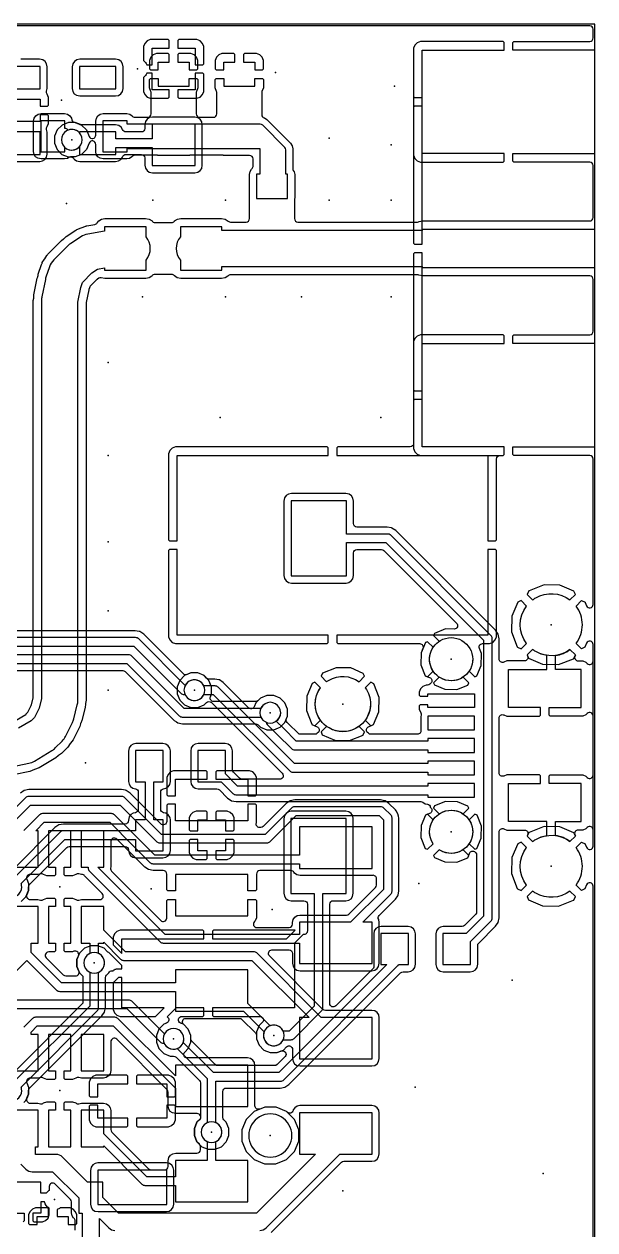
# Model space of a CAD drawing. Header units: millimetres. Extents: x 41 to 126, y -73 to -17.
# Drawn here: x 109.47 to 126, y -51.93 to -17 of the extents above; entities that cross this region are included whole.
import ezdxf

# ---------------------------------------------------------------- set-up
doc = ezdxf.new("R2010")
doc.units = ezdxf.units.MM
for name, color, linetype in [('Board', 5, 'Continuous'), ('Bottom', 70, 'Continuous'), ('Holes', 6, 'Continuous'), ('Top', 1, 'Continuous')]:
    doc.layers.add(name, color=color, linetype=linetype)

msp = doc.modelspace()

# ---------------------------------------------------------------- linework, layer by layer
at = {"layer": 'Board'}
msp.add_lwpolyline([(41, -73), (126, -73), (126, -17), (41, -17)], close=True, dxfattribs=at)
at = {"layer": 'Bottom'}
for points in [[(125.95, -60.4), (125.95, -41.977, 0.812489), (125.758, -41.937), (125.706, -42.056), (125.614, -42.101), (125.456, -41.943, 0.162934), (125.637, -41.401, 0.162934), (125.456, -40.859), (125.614, -40.701), (125.715, -40.75), (125.722, -40.76), (125.757, -40.85, 0.828934), (125.95, -40.814), (125.95, -34.977, 0.812489), (125.758, -34.937), (125.706, -35.056), (125.614, -35.101), (125.456, -34.943, 0.162934), (125.637, -34.401, 0.162934), (125.456, -33.859), (125.614, -33.701), (125.715, -33.75), (125.722, -33.76), (125.757, -33.85, 0.828934), (125.95, -33.814), (125.95, -29.6, 0.414213), (125.85, -29.5), (123.654, -29.5), (123.625, -29.471), (123.625, -29.25), (126, -29.25), (126, -17.75), (123.625, -17.75), (123.625, -17.529), (123.654, -17.5), (125.85, -17.5, 0.414214), (125.95, -17.4), (125.95, -17.15, 0.414213), (125.85, -17.05), (104.821, -17.05, 0.820314)], [(108.87, -19.175), (109.93, -19.175), (109.93, -19.375), (110.151, -19.375), (110.18, -19.346), (110.18, -19.125), (110.142, -19.033, -0.23278), (110.119, -18.947), (110.136, -18.865), (110.136, -18.234), (110.12, -18.152), (110.076, -18.083), (110.009, -18.037), (109.92, -18.019), (109.37, -18.019, -0.198912)], [(108.88, -20.981), (109.921, -20.981), (110.003, -20.965), (110.072, -20.921), (110.118, -20.854), (110.136, -20.765), (110.136, -20.469), (110.136, -20.134), (110.12, -20.05, -0.223985), (110.142, -19.968), (110.18, -19.875), (110.18, -19.654), (110.151, -19.625), (109.93, -19.625), (109.93, -19.825), (108.87, -19.825)], [(103.61, -35.725), (112.324, -35.725, -0.198912), (112.395, -35.754), (112.47, -35.83, -0.00094), (112.47, -35.83), (113.813, -37.173), (113.879, -37.217), (113.926, -37.248), (114.06, -37.275), (116.176, -37.275, -0.19914), (116.247, -37.304), (116.316, -37.374), (116.5, -37.45), (116.699, -37.45), (116.839, -37.392), (116.883, -37.374), (117.024, -37.234), (117.1, -37.05), (117.1, -36.908), (117.1, -36.851), (117.024, -36.667), (116.884, -36.526), (116.7, -36.45), (116.501, -36.45), (116.317, -36.526), (116.247, -36.596, -0.198685), (116.176, -36.625), (114.956, -36.625, -0.534791), (114.864, -36.487), (114.9, -36.4), (114.9, -36.201), (114.824, -36.017), (114.793, -35.986), (114.684, -35.876), (114.5, -35.8), (114.301, -35.8), (114.192, -35.845, -0.303108), (114.083, -35.823), (112.937, -34.677), (112.824, -34.602), (112.806, -34.598), (112.69, -34.575), (104.076, -34.575, -0.198912)], [(103.6, -35.525), (112.448, -35.525), (112.612, -35.688), (113.962, -37.038, 0.198912), (114.05, -37.075), (114.1, -37.075), (116.327, -37.075, 0.155593), (116.45, -37.21, 0.57735), (116.9, -36.95, 0.57735), (116.45, -36.69, 0.155593), (116.327, -36.825), (114.102, -36.825), (112.788, -35.512), (112.588, -35.312, 0.198912), (112.5, -35.275), (103.652, -35.275)], [(108.388, -40.888), (109.652, -39.625), (111.2, -39.625), (112.248, -39.625), (113.312, -40.688, 0.198912), (113.4, -40.725), (116.5, -40.725, 0.198912), (116.588, -40.688), (117.352, -39.925), (119.748, -39.925), (119.875, -40.052), (119.875, -42.068), (118.923, -43.02), (117.45, -43.02), (117.45, -43.375), (113.552, -43.375), (111.607, -41.43), (111.775, -41.43), (111.775, -40.37), (111.125, -40.37), (111.125, -41.43), (111.325, -41.43), (111.325, -41.45, 0.198912), (111.362, -41.538), (113.412, -43.588, 0.198912), (113.5, -43.625), (117.45, -43.625), (117.45, -44.22), (119.55, -44.22), (119.55, -43.02), (119.277, -43.02), (120.088, -42.208, 0.198912), (120.125, -42.12), (120.125, -40, 0.198912), (120.088, -39.912), (119.888, -39.712, 0.198912), (119.8, -39.675), (117.3, -39.675, 0.198912), (117.212, -39.712), (116.448, -40.475), (113.452, -40.475), (112.388, -39.412, 0.198912), (112.3, -39.375), (111.2, -39.375), (109.6, -39.375, 0.198912), (109.512, -39.412), (108.248, -40.675)], [(116.625, -52.011), (118.661, -49.975, -0.198912), (118.732, -49.946), (119.541, -49.946), (119.623, -49.93), (119.692, -49.886), (119.738, -49.819), (119.756, -49.73), (119.756, -48.549), (119.74, -48.467), (119.696, -48.398), (119.629, -48.352), (119.54, -48.334), (117.459, -48.334), (117.377, -48.35), (117.308, -48.394), (117.262, -48.461), (117.26, -48.473, -0.5985), (117.091, -48.524), (117.068, -48.501), (116.765, -48.375), (116.437, -48.375), (116.294, -48.434, -0.53423), (116.156, -48.341), (116.156, -47.169), (116.14, -47.087), (116.096, -47.018), (116.029, -46.972), (115.94, -46.954), (114.194, -46.954, -0.668495), (114.124, -46.783), (114.224, -46.684), (114.3, -46.5), (114.3, -46.301), (114.224, -46.117), (114.084, -45.977, -0.667862), (114.155, -45.806), (115.705, -45.806, -0.198912), (115.776, -45.835), (116.171, -46.23, -0.19914), (116.2, -46.301), (116.2, -46.399), (116.276, -46.583), (116.416, -46.724), (116.6, -46.8), (116.799, -46.8), (116.983, -46.724), (117.073, -46.634, -0.667862), (117.244, -46.704), (117.244, -46.971), (117.26, -47.053), (117.304, -47.122), (117.371, -47.168), (117.46, -47.186), (119.541, -47.186), (119.623, -47.17), (119.692, -47.126), (119.738, -47.059), (119.756, -46.97), (119.756, -45.789), (119.74, -45.707), (119.696, -45.638), (119.629, -45.592), (119.54, -45.574), (118.195, -45.574, -0.198912), (118.124, -45.545), (116.575, -43.996, -0.668179), (116.646, -43.825), (117.144, -43.825, -0.414213), (117.244, -43.925), (117.244, -44.211), (117.26, -44.293), (117.304, -44.362), (117.371, -44.408), (117.46, -44.426), (119.541, -44.426), (119.623, -44.41), (119.692, -44.366), (119.738, -44.299), (119.756, -44.21), (119.756, -43.029), (119.74, -42.946, -0.343964), (119.755, -42.824), (120.223, -42.357), (120.293, -42.252), (120.298, -42.244), (120.3, -42.238), (120.325, -42.11), (120.325, -41.625), (120.325, -41.059), (120.325, -40.581), (120.325, -40.01), (120.312, -39.945), (120.298, -39.876), (120.246, -39.798), (120.223, -39.763), (120.037, -39.577), (119.924, -39.502), (119.909, -39.499), (119.79, -39.475), (117.31, -39.475), (117.176, -39.502), (117.063, -39.577), (116.395, -40.246, -0.198912), (116.324, -40.275), (116.289, -40.275, -0.53451), (116.197, -40.137), (116.2, -40.13), (116.2, -39.634), (116.171, -39.605), (115.95, -39.605), (115.95, -40.08), (113.85, -40.08), (113.85, -39.605), (113.629, -39.605), (113.6, -39.634), (113.6, -40.099, -0.668179), (113.429, -40.17), (112.537, -39.277), (112.424, -39.202), (112.406, -39.198), (112.29, -39.175), (109.61, -39.175), (109.476, -39.202), (109.363, -39.277)], [(109.225, -41.43), (109.875, -41.43), (109.875, -40.37), (109.807, -40.37), (110.052, -40.125), (111.948, -40.125), (112.612, -40.788), (113.112, -41.288, 0.198912), (113.2, -41.325), (117.45, -41.325), (117.45, -41.46), (119.55, -41.46), (119.55, -40.26), (117.45, -40.26), (117.45, -41.075), (113.252, -41.075), (112.788, -40.612), (112.088, -39.912, 0.198912), (112, -39.875), (110, -39.875, 0.198912), (109.912, -39.912), (109.462, -40.362, 0.022729)], [(108.688, -44.988), (109.55, -44.127), (110.412, -44.988, 0.198912), (110.5, -45.025), (113.85, -45.025), (113.85, -45.6), (115.823, -45.6), (116.419, -46.196, 0.365828), (116.55, -46.56, 0.57735), (117, -46.3, 0.522652), (116.596, -46.019), (115.95, -45.373), (115.95, -44.4), (113.85, -44.4), (113.85, -44.775), (110.552, -44.775), (109.675, -43.898), (109.675, -43.63), (109.875, -43.63), (109.875, -42.57), (109.225, -42.57)], [(104.2, -45.525), (112.448, -45.525), (113.412, -46.488, 0.198912), (113.5, -46.525), (113.527, -46.525, 0.155593), (113.65, -46.66, 0.57735), (114.1, -46.4, 0.57735), (113.65, -46.14, 0.140026), (113.535, -46.259), (112.588, -45.312, 0.198912), (112.5, -45.275), (104.2, -45.275)], [(109.225, -47.33), (109.875, -47.33), (109.875, -46.27), (109.675, -46.27), (109.675, -46.202), (109.852, -46.025), (112.048, -46.025), (113.85, -47.827), (113.85, -48.36), (115.95, -48.36), (115.95, -47.16), (113.85, -47.16), (113.85, -47.473), (112.188, -45.812, 0.198912), (112.1, -45.775), (109.8, -45.775, 0.198912), (109.712, -45.812), (109.462, -46.062, 0.198912)], [(116.3, -51.95, 0.198912), (116.477, -51.877), (118.614, -49.74), (119.55, -49.74), (119.55, -48.54), (117.45, -48.54), (117.45, -49.74), (117.906, -49.74), (116.196, -51.45), (112.204, -51.45), (111.75, -50.996), (111.75, -50.55), (111.304, -50.55), (110.577, -49.823, 0.198912), (110.4, -49.75), (109.804, -49.75), (109.8, -49.746), (109.8, -49.53), (109.875, -49.53), (109.875, -48.47), (109.225, -48.47)], [(109.373, -50.027), (109.523, -50.177, 0.198912), (109.7, -50.25), (110.296, -50.25), (111.05, -51.004), (111.05, -51.45), (111.15, -51.45), (111.15, -52.25)], [(110.95, -51.944), (110.95, -51.676, 0.247739), (110.906, -51.594), (110.904, -51.592), (110.86, -51.523), (110.844, -51.441), (110.844, -51.122, 0.198913), (110.815, -51.051), (110.371, -50.607, 0.668178), (110.2, -50.678), (110.2, -50.79, 0.106493), (110.106, -50.875), (109.95, -50.875), (109.95, -50.55), (109.25, -50.55)], [(111.65, -52.25), (111.65, -51.604), (111.923, -51.877, 0.198912), (112.1, -51.95)]]:
    msp.add_lwpolyline(points, format="xyb", dxfattribs=at)
for points in [[(113.023, -18.175), (113.175, -18.175), (113.175, -17.7), (113.675, -17.7), (113.675, -17.479), (113.646, -17.45), (113.125, -17.45), (113.033, -17.488), (112.963, -17.558), (112.925, -17.65), (112.925, -18.056, -0.130278)], [(113.023, -18.425, -0.130278), (112.925, -18.544), (112.925, -18.95), (112.963, -19.042), (113.033, -19.112), (113.125, -19.15), (113.646, -19.15), (113.675, -19.121), (113.675, -18.9), (113.175, -18.9), (113.175, -18.425)], [(110.924, -20.917), (110.991, -20.963), (111.08, -20.981), (112.121, -20.981), (112.203, -20.965), (112.272, -20.921), (112.318, -20.854, -0.354381), (112.416, -20.775), (112.869, -20.775, -0.414213), (112.969, -20.875), (112.969, -21.091), (112.985, -21.173), (113.029, -21.242), (113.096, -21.288), (113.185, -21.306), (114.416, -21.306), (114.498, -21.29), (114.567, -21.246), (114.613, -21.179), (114.631, -21.09), (114.631, -19.909), (114.615, -19.827), (114.571, -19.758), (114.504, -19.712), (114.415, -19.694), (113.184, -19.694), (113.102, -19.71), (113.033, -19.754), (112.987, -19.821), (112.969, -19.91), (112.969, -20.025, -0.414212), (112.869, -20.125), (112.417, -20.125, -0.334887), (112.321, -20.052), (112.276, -19.983), (112.209, -19.937), (112.12, -19.919), (111.136, -19.919, -0.098711), (111.098, -19.911), (110.95, -19.85), (110.751, -19.85), (110.567, -19.926), (110.426, -20.066), (110.35, -20.25), (110.35, -20.449), (110.426, -20.633), (110.566, -20.774), (110.75, -20.85), (110.826, -20.85, -0.254846), (110.91, -20.896)], [(112.13, -20.325), (112.13, -20.125), (111.07, -20.125), (111.07, -20.146, 0.350031), (110.7, -20.09, 0.57735), (110.7, -20.61, 0.350031), (111.07, -20.554), (111.07, -20.775), (112.13, -20.775), (112.13, -20.575), (113.175, -20.575), (113.175, -21.1), (114.425, -21.1), (114.425, -19.9), (113.175, -19.9), (113.175, -20.325)], [(107.55, -20.85), (107.75, -20.85), (107.75, -20.75), (108.87, -20.75), (108.87, -20.775), (109.93, -20.775), (109.93, -20.125), (108.87, -20.125), (108.87, -20.25), (107.75, -20.25), (107.75, -20.15), (106.85, -20.15), (106.85, -20.85), (107.05, -20.85), (107.05, -21.534, 0.432518), (107.15, -21.96, 0.57735), (107.6, -21.7, 0.147477), (107.55, -21.534)], [(118.525, -29.5), (122.9, -29.5), (122.9, -31.975), (123.121, -31.975), (123.15, -31.946), (123.15, -29.6, -0.414213), (123.25, -29.5), (123.346, -29.5), (123.375, -29.471), (123.375, -29.25), (121, -29.25), (121, -23.625), (120.779, -23.625), (120.75, -23.654), (120.75, -29.15, -0.414214), (120.65, -29.25), (118.554, -29.25), (118.525, -29.279)], [(114.1, -36.425), (114.127, -36.425, 0.155593), (114.25, -36.56, 0.57735), (114.7, -36.3, 0.57735), (114.25, -36.04, 0.140026), (114.135, -36.159), (112.788, -34.812, 0.198912), (112.7, -34.775), (112.5, -34.775), (103.952, -34.775), (103.688, -34.512), (94, -24.823), (94, -24.025), (93.7, -24.025), (93.7, -24.875), (93.728, -24.875, 0.147057), (93.762, -24.938), (103.512, -34.688), (103.812, -34.988, 0.198912), (103.9, -35.025), (112.5, -35.025), (112.648, -35.025), (114.012, -36.388, 0.198912)], [(121.316, -35.746, -0.432029), (121.525, -34.86, -0.57735), (122.462, -35.401, -0.147057), (122.359, -35.746), (122.521, -35.908), (122.581, -35.886), (122.71, -35.587), (122.715, -35.256), (122.715, -35.239), (122.654, -35.087, -0.529982), (122.747, -34.95), (122.95, -34.95), (123.042, -34.912), (123.112, -34.842), (123.15, -34.75), (123.15, -34.625), (123.15, -33.544), (123.15, -32.254), (123.121, -32.225), (122.9, -32.225), (122.9, -34.7), (118.525, -34.7), (118.525, -34.921), (118.554, -34.95), (120.927, -34.95, -0.539059), (121.019, -35.09), (120.965, -35.215), (120.96, -35.563), (121.088, -35.884), (121.154, -35.908)], [(124.196, -33.682, -0.030624), (124.287, -33.621, -0.301044), (125.279, -33.682), (125.438, -33.524), (125.393, -33.432), (124.989, -33.256), (124.531, -33.247), (124.097, -33.417), (124.087, -33.424), (124.037, -33.524)], [(124.019, -34.943, -0.334755), (124.019, -33.859), (123.861, -33.701), (123.769, -33.746), (123.592, -34.15), (123.583, -34.607), (123.753, -35.041), (123.76, -35.052), (123.861, -35.101)], [(125.279, -35.12, -0.301044), (124.287, -35.18, -0.030624), (124.196, -35.12), (124.037, -35.278), (124.082, -35.37), (124.486, -35.546), (124.944, -35.555), (125.378, -35.385), (125.388, -35.378), (125.438, -35.278)], [(118.23, -36.053, -0.026233), (118.3, -36.007, -0.296264), (119.17, -36.053), (119.33, -35.893), (119.294, -35.813), (118.928, -35.654), (118.51, -35.646), (118.113, -35.803), (118.111, -35.804), (118.07, -35.893)], [(122.182, -35.922, -0.284212), (121.525, -35.942, -0.015112), (121.493, -35.922), (121.33, -36.085), (121.352, -36.145), (121.651, -36.273), (121.999, -36.278), (122.32, -36.151), (122.345, -36.085)], [(118.053, -37.17, -0.325023), (118.053, -36.23), (117.893, -36.07), (117.813, -36.106), (117.654, -36.472), (117.646, -36.89), (117.803, -37.287), (117.804, -37.289), (117.893, -37.33)], [(119.347, -36.23, -0.158432), (119.5, -36.7, -0.158432), (119.347, -37.17), (119.507, -37.33), (119.587, -37.294), (119.746, -36.928), (119.754, -36.51), (119.597, -36.113), (119.596, -36.111), (119.507, -36.07)], [(119.17, -37.347, -0.296264), (118.3, -37.393, -0.026233), (118.23, -37.347), (118.07, -37.507), (118.106, -37.587), (118.472, -37.746), (118.89, -37.754), (119.287, -37.597), (119.289, -37.596), (119.33, -37.507)], [(121.493, -39.879, -0.015112), (121.525, -39.86, -0.284212), (122.182, -39.879), (122.345, -39.717), (122.322, -39.657), (122.024, -39.528), (121.676, -39.524), (121.355, -39.651), (121.33, -39.717)], [(121.316, -40.746, -0.300614), (121.316, -40.056), (121.154, -39.894), (121.094, -39.916), (120.965, -40.215), (120.96, -40.563), (121.088, -40.884), (121.154, -40.908)], [(122.359, -40.056, -0.147057), (122.462, -40.401, -0.147057), (122.359, -40.746), (122.521, -40.908), (122.581, -40.886), (122.71, -40.587), (122.711, -40.543), (122.715, -40.239), (122.587, -39.918), (122.521, -39.894)], [(110.375, -42.57), (110.175, -42.57), (110.175, -43.63), (110.375, -43.63), (110.375, -43.851), (110.346, -43.88), (110.181, -43.88, 0.668179), (110.11, -44.051), (110.605, -44.546, 0.198912), (110.676, -44.575), (110.964, -44.575, 0.534231), (111.057, -44.437), (111, -44.299), (111, -44.1), (111.044, -43.995, 0.668496), (110.913, -43.864), (110.875, -43.88), (110.654, -43.88), (110.625, -43.851), (110.625, -43.63), (110.825, -43.63), (110.825, -42.57), (110.625, -42.57), (110.625, -42.349), (110.654, -42.32), (110.875, -42.32), (110.968, -42.358, 0.223985), (111.05, -42.38), (111.134, -42.364), (111.663, -42.364, 0.668179), (111.734, -42.193), (111.227, -41.687), (111.223, -41.68, 0.250489), (111.14, -41.636), (111.135, -41.636), (111.053, -41.619, 0.23278), (110.967, -41.642), (110.875, -41.68), (110.654, -41.68), (110.625, -41.651), (110.625, -41.43), (110.825, -41.43), (110.825, -40.37), (110.175, -40.37), (110.175, -41.43), (110.375, -41.43), (110.375, -41.651), (110.346, -41.68), (110.125, -41.68), (110.032, -41.642, 0.223985), (109.95, -41.62), (109.866, -41.636), (109.64, -41.636, 0.53423), (109.548, -41.774), (109.6, -41.901), (109.6, -42.1), (109.548, -42.226, 0.534792), (109.64, -42.364), (109.865, -42.364), (109.947, -42.381, 0.232779), (110.033, -42.358), (110.125, -42.32), (110.346, -42.32), (110.375, -42.349)], [(124.196, -40.682, -0.030624), (124.287, -40.621, -0.301044), (125.279, -40.682), (125.438, -40.524), (125.393, -40.432), (124.989, -40.256), (124.531, -40.247), (124.097, -40.417), (124.087, -40.424), (124.037, -40.524)], [(113.85, -42.115), (113.629, -42.115), (113.6, -42.086), (113.6, -41.625, 0.414213), (113.5, -41.525), (113.21, -41.525), (113.076, -41.498), (112.963, -41.423), (112.47, -40.93, 0.00094), (112.47, -40.93), (112.152, -40.611, 0.668179), (111.981, -40.682), (111.981, -41.42), (111.974, -41.452, 0.251407), (112.002, -41.542), (113.429, -42.97, 0.668179), (113.6, -42.899), (113.6, -42.394), (113.629, -42.365), (113.85, -42.365), (113.85, -42.84), (115.95, -42.84), (115.95, -42.365), (116.171, -42.365), (116.2, -42.394), (116.2, -42.89), (116.162, -42.982), (116.139, -43.004, 0.668179), (116.21, -43.175), (117.144, -43.175, 0.414214), (117.244, -43.075), (117.244, -43.03), (117.262, -42.941), (117.308, -42.874), (117.377, -42.83), (117.459, -42.814), (118.805, -42.814, 0.198912), (118.876, -42.785), (119.646, -42.015, 0.198912), (119.675, -41.944), (119.675, -41.761, 0.469798), (119.557, -41.663), (119.541, -41.666), (117.46, -41.666), (117.371, -41.648), (117.304, -41.602), (117.284, -41.571, 0.255083), (117.2, -41.525), (116.3, -41.525, 0.414214), (116.2, -41.625), (116.2, -42.086), (116.171, -42.115), (115.95, -42.115), (115.95, -41.64), (113.85, -41.64)], [(124.019, -41.943, -0.334755), (124.019, -40.859), (123.861, -40.701), (123.769, -40.746), (123.592, -41.15), (123.583, -41.607), (123.753, -42.041), (123.76, -42.052), (123.861, -42.101)], [(122.182, -40.922, -0.284212), (121.525, -40.942, -0.015112), (121.493, -40.922), (121.33, -41.085), (121.352, -41.145), (121.651, -41.273), (121.999, -41.278), (122.32, -41.151), (122.345, -41.085)], [(125.279, -42.12, -0.301044), (124.287, -42.18, -0.030624), (124.196, -42.12), (124.037, -42.278), (124.082, -42.37), (124.486, -42.546), (124.944, -42.555), (125.378, -42.385), (125.388, -42.378), (125.438, -42.278)], [(111.625, -43.63), (111.775, -43.63), (111.775, -43.602), (112.262, -44.088, 0.198912), (112.35, -44.125), (116.068, -44.125), (117.723, -45.78), (117.45, -45.78), (117.45, -46.98), (119.55, -46.98), (119.55, -45.78), (118.077, -45.78), (116.208, -43.912, 0.198912), (116.12, -43.875), (112.402, -43.875), (111.775, -43.248), (111.775, -42.57), (111.125, -42.57), (111.125, -43.63), (111.375, -43.63), (111.375, -43.927, 0.02346), (111.35, -43.94, 0.57735), (111.35, -44.46, 0.57735), (111.8, -44.2, 0.293253), (111.625, -43.927)], [(110.375, -48.249), (110.375, -48.47), (110.175, -48.47), (110.175, -49.53), (110.825, -49.53), (110.825, -48.47), (110.625, -48.47), (110.625, -48.249), (110.654, -48.22), (110.875, -48.22), (110.968, -48.258, 0.223985), (111.05, -48.28), (111.134, -48.264), (111.765, -48.264), (111.854, -48.282), (111.921, -48.328), (111.965, -48.397), (111.981, -48.479), (111.981, -49.03, 0.198913), (112.01, -49.101), (113.075, -50.166, 0.198912), (113.146, -50.195), (113.544, -50.195, 0.414213), (113.644, -50.095), (113.644, -49.93), (113.662, -49.841), (113.708, -49.774), (113.777, -49.73), (113.859, -49.714), (114.475, -49.714, 0.414213), (114.575, -49.614), (114.575, -49.524, 0.198685), (114.546, -49.453), (114.476, -49.383), (114.4, -49.199), (114.4, -49), (114.476, -48.816), (114.556, -48.737, 0.668494), (114.486, -48.566), (113.86, -48.566), (113.771, -48.548), (113.704, -48.502), (113.66, -48.433), (113.644, -48.351), (113.644, -47.945, 0.198912), (113.615, -47.874), (112.152, -46.411, 0.668179), (111.981, -46.482), (111.981, -47.32), (111.963, -47.409), (111.917, -47.476), (111.848, -47.52), (111.766, -47.536), (111.135, -47.536), (111.053, -47.519, 0.23278), (110.967, -47.542), (110.875, -47.58), (110.654, -47.58), (110.625, -47.551), (110.625, -47.33), (110.825, -47.33), (110.825, -46.27), (110.175, -46.27), (110.175, -47.33), (110.375, -47.33), (110.375, -47.551), (110.346, -47.58), (110.125, -47.58), (110.032, -47.542, 0.223985), (109.95, -47.52), (109.866, -47.536), (109.64, -47.536, 0.53423), (109.548, -47.674), (109.6, -47.801), (109.6, -48), (109.548, -48.126, 0.534792), (109.64, -48.264), (109.865, -48.264), (109.947, -48.281, 0.23278), (110.033, -48.258), (110.125, -48.22), (110.346, -48.22)], [(114.775, -49.92), (113.85, -49.92), (113.85, -50.395), (113.022, -50.395), (111.775, -49.148), (111.775, -48.47), (111.125, -48.47), (111.125, -49.53), (111.775, -49.53), (111.775, -49.502), (112.882, -50.608, 0.198912), (112.97, -50.645), (113.85, -50.645), (113.85, -51.12), (115.95, -51.12), (115.95, -49.92), (115.025, -49.92), (115.025, -49.373, 0.293253), (115.2, -49.1, 0.57735), (114.75, -48.84, 0.57735), (114.75, -49.36, 0.02346), (114.775, -49.373)], [(117.225, -49.2, 0.57735), (116.287, -48.659, 0.57735), (116.287, -49.741, 0.57735)], [(110.06, -51.125), (109.95, -51.125), (109.95, -51.45), (109.725, -51.45), (109.725, -51.671), (109.754, -51.7), (110, -51.7), (110.092, -51.662), (110.162, -51.592), (110.2, -51.5), (110.2, -51.31, -0.201283)]]:
    msp.add_lwpolyline(points, format="xyb", close=True, dxfattribs=at)
for points in [[(113.925, -17.7), (114.425, -17.7), (114.425, -18.175), (114.646, -18.175), (114.675, -18.146), (114.675, -17.68), (114.675, -17.65), (114.637, -17.558), (114.567, -17.488), (114.475, -17.45), (113.954, -17.45), (113.925, -17.479)], [(121, -23.375), (121, -17.75), (123.375, -17.75), (123.375, -17.529), (123.346, -17.5), (120.95, -17.5), (120.858, -17.538), (120.788, -17.608), (120.75, -17.7), (120.75, -23.346), (120.779, -23.375)], [(112.276, -18.083), (112.209, -18.037), (112.12, -18.019), (111.079, -18.019), (110.997, -18.035), (110.928, -18.079), (110.882, -18.146), (110.864, -18.235), (110.864, -18.866), (110.88, -18.948), (110.924, -19.017), (110.991, -19.063), (111.08, -19.081), (112.121, -19.081), (112.203, -19.065), (112.272, -19.021), (112.318, -18.954), (112.336, -18.865), (112.336, -18.413), (112.336, -18.234), (112.32, -18.152)], [(111.07, -18.875), (112.13, -18.875), (112.13, -18.225), (111.07, -18.225)], [(114.425, -18.425), (114.425, -18.9), (113.925, -18.9), (113.925, -19.121), (113.954, -19.15), (114.475, -19.15), (114.567, -19.112), (114.637, -19.042), (114.675, -18.95), (114.675, -18.454), (114.646, -18.425)], [(118.275, -29.5), (118.275, -29.279), (118.246, -29.25), (113.85, -29.25), (113.758, -29.288), (113.688, -29.358), (113.65, -29.45), (113.65, -31.946), (113.679, -31.975), (113.9, -31.975), (113.9, -29.5)], [(118.275, -34.7), (113.9, -34.7), (113.9, -32.225), (113.679, -32.225), (113.65, -32.254), (113.65, -34.75), (113.688, -34.842), (113.758, -34.912), (113.85, -34.95), (118.246, -34.95), (118.275, -34.921)], [(113.85, -39.355), (113.85, -38.88), (114.775, -38.88), (114.775, -38.659), (114.746, -38.63), (113.8, -38.63), (113.708, -38.668), (113.638, -38.738), (113.6, -38.83), (113.6, -39.326), (113.629, -39.355)], [(115.025, -38.88), (115.95, -38.88), (115.95, -39.355), (116.171, -39.355), (116.2, -39.326), (116.2, -38.83), (116.162, -38.738), (116.092, -38.668), (116, -38.63), (115.054, -38.63), (115.025, -38.659)], [(111.125, -47.33), (111.775, -47.33), (111.775, -46.27), (111.125, -46.27)]]:
    msp.add_lwpolyline(points, close=True, dxfattribs=at)
for points in [[(108.87, -18.875), (109.93, -18.875), (109.93, -18.225), (109.252, -18.225)], [(109.25, -51.45), (109.475, -51.45), (109.475, -51.671), (109.446, -51.7)]]:
    msp.add_lwpolyline(points, dxfattribs=at)
at = {"layer": 'Holes'}
for p in [(112.75, -18.3), (116.75, -18.4), (120.2, -18.8), (110.55, -19.2), (110.85, -20.35), (118.3, -20.3), (120.1, -20.5), (110.7, -22.2), (113.2, -22.1), (115.3, -22.1), (118.3, -22.1), (120.1, -22.1), (112.9, -24.9), (115.3, -24.9), (117.5, -24.9), (120.1, -24.9), (111.9, -26.8), (115.15, -28.4), (119.8, -28.4), (111.9, -29.5), (111.9, -32), (111.9, -34), (124.737, -34.401), (121.837, -35.401), (111.9, -36.3), (114.4, -36.3), (116.6, -36.95), (118.7, -36.7), (111.25, -38.4), (121.837, -40.401), (124.737, -41.401), (120.9, -41.9), (110.5, -42), (113.15, -42.05), (116.65, -42.65), (111.5, -44.2), (123.6, -44.7), (113.8, -46.4), (116.7, -46.3), (120.8, -47.8), (110.5, -47.9), (114.9, -49.1), (116.6, -49.2), (124.5, -50.3), (118.7, -50.8), (110.35, -51.05)]:
    msp.add_point(p, dxfattribs=at)
at = {"layer": 'Top'}
for points in [[(109.235, -37.167), (109.515, -36.999, 0.061327), (109.534, -36.984), (109.56, -36.958, 0.080605), (109.579, -36.932), (109.673, -36.743, 0.054723), (109.681, -36.722), (109.732, -36.518, 0.061321), (109.735, -36.494), (109.735, -25.01), (109.75, -24.936, 0.048862), (109.752, -24.916), (109.752, -24.84), (109.848, -24.36), (109.865, -24.319, 0.067184), (109.872, -24.293), (109.877, -24.249), (109.971, -23.967), (109.982, -23.949, 0.080617), (109.993, -23.919), (109.995, -23.908), (110.061, -23.809, 0.01774), (110.065, -23.803), (110.124, -23.7), (110.132, -23.693, 0.080611), (110.154, -23.67), (110.166, -23.652), (110.552, -23.266), (110.615, -23.224, 0.048866), (110.63, -23.212), (110.684, -23.158), (110.967, -22.969), (110.971, -22.968, 0.072567), (110.995, -22.953), (111.123, -22.905, 0.007539), (111.126, -22.903), (111.253, -22.851, 0.072571), (111.281, -22.845), (111.284, -22.844), (111.521, -22.804, 0.204335), (111.587, -22.762), (111.629, -22.7), (111.712, -22.647), (111.809, -22.628), (112.99, -22.628), (113.095, -22.65), (113.175, -22.704, 0.254085), (113.259, -22.75), (113.742, -22.75, 0.247739), (113.825, -22.706), (113.829, -22.7), (113.912, -22.647), (114.009, -22.628), (115.19, -22.628), (115.295, -22.65), (115.383, -22.71, 0.183393), (115.45, -22.735), (115.9, -22.735, 0.414213), (116, -22.635), (116, -22.081, 0.046531), (115.998, -22.063), (115.994, -22.041), (115.994, -21.36), (116.012, -21.271), (116.058, -21.204, 0.242532), (116.1, -21.122), (116.1, -20.906, 0.414213), (116, -20.806), (115.26, -20.806), (115.241, -20.802, 0.049993), (115.221, -20.8), (114.281, -20.8, 0.046531), (114.263, -20.802), (114.241, -20.806), (113.36, -20.806), (113.341, -20.802, 0.049993), (113.321, -20.8), (112.676, -20.8, 0.247739), (112.594, -20.844), (112.592, -20.846), (112.523, -20.89), (112.441, -20.906), (111.76, -20.906), (111.671, -20.888), (111.604, -20.842), (111.56, -20.773), (111.544, -20.691), (111.544, -20.484, 0.820314), (111.352, -20.445), (111.274, -20.634), (111.133, -20.774), (110.949, -20.85), (110.816, -20.85, 0.144149), (110.761, -20.866), (110.723, -20.89), (110.641, -20.906), (109.96, -20.906), (109.871, -20.888), (109.804, -20.842), (109.76, -20.773), (109.744, -20.691), (109.744, -19.81), (109.762, -19.721), (109.808, -19.654), (109.877, -19.61), (109.959, -19.594), (110.64, -19.594), (110.729, -19.612), (110.796, -19.658), (110.84, -19.727), (110.848, -19.769, 0.36049), (110.946, -19.85), (110.95, -19.85), (111.134, -19.926), (111.274, -20.067), (111.352, -20.255, 0.821043), (111.544, -20.217), (111.544, -19.81), (111.562, -19.721), (111.608, -19.654), (111.677, -19.61), (111.759, -19.594), (112.44, -19.594), (112.529, -19.612), (112.596, -19.658, 0.242532), (112.678, -19.7), (113.05, -19.7, 0.414214), (113.15, -19.6), (113.15, -18.99, 0.09849), (113.142, -18.952), (113.1, -18.85), (113.1, -18.604), (113.129, -18.575), (113.35, -18.575), (113.35, -18.8), (114.25, -18.8), (114.25, -18.575), (114.471, -18.575), (114.5, -18.604), (114.5, -18.85), (114.458, -18.952, 0.09849), (114.45, -18.99), (114.45, -19.6, 0.414214), (114.55, -19.7), (114.95, -19.7, 0.414213), (115.05, -19.6), (115.05, -18.99, 0.09849), (115.042, -18.952), (115, -18.85), (115, -18.604), (115.029, -18.575), (115.25, -18.575), (115.25, -18.8), (116.15, -18.8), (116.15, -18.575), (116.371, -18.575), (116.4, -18.604), (116.4, -18.85), (116.358, -18.952, 0.09849), (116.35, -18.99), (116.35, -19.363), (116.35, -19.62, 0.348571), (116.427, -19.718), (116.498, -19.765), (117.184, -20.451), (117.234, -20.526), (117.25, -20.61), (117.25, -21.184, 0.143925), (117.266, -21.239), (117.29, -21.277), (117.306, -21.359), (117.306, -22.04), (117.302, -22.059, 0.049993), (117.3, -22.079), (117.3, -22.635, 0.414214), (117.4, -22.735), (120.862, -22.735, 0.130762), (120.911, -22.722), (121.009, -22.703), (125.85, -22.703, 0.414214), (125.95, -22.603), (125.95, -21.1, 0.414213), (125.85, -21), (123.654, -21), (123.625, -20.971), (123.625, -20.75), (126, -20.75), (126, -17.75), (123.625, -17.75), (123.625, -17.529), (123.654, -17.5), (125.85, -17.5, 0.414214), (125.95, -17.4), (125.95, -17.15, 0.414213), (125.85, -17.05), (104.821, -17.05, 0.820314)], [(109.103, -38.515), (109.603, -38.415, 0.085967), (109.77, -38.35), (110.27, -38.05, 0.061321), (110.371, -37.971), (110.571, -37.771, 0.080612), (110.67, -37.635), (110.87, -37.235, 0.054722), (110.909, -37.127), (111.009, -36.727, 0.061321), (111.025, -36.6), (111.025, -26.7), (111.025, -25.052), (111.108, -24.635), (111.159, -24.484), (111.434, -24.208), (111.597, -24.099), (111.8, -24.066), (111.8, -24.125), (113, -24.125), (113, -23.84, 0.367607), (113, -23.16), (113, -22.875), (111.8, -22.875), (111.8, -23.001), (111.314, -23.082, 0.106109), (111.109, -23.163), (110.809, -23.363, 0.049389), (110.729, -23.429), (110.329, -23.829, 0.116434), (110.202, -24.034), (110.102, -24.334, 0.031099), (110.085, -24.397), (109.985, -24.897, 0.049389), (109.975, -25), (109.975, -26.7), (109.975, -36.535), (109.905, -36.817), (109.769, -37.089), (109.674, -37.183), (109.308, -37.403)], [(125.95, -60.4), (125.95, -41.977, 0.812489), (125.758, -41.937), (125.706, -42.056), (125.614, -42.101), (125.456, -41.943, 0.162934), (125.637, -41.401, 0.162934), (125.456, -40.859), (125.614, -40.701), (125.715, -40.75), (125.722, -40.76), (125.757, -40.85, 0.828934), (125.95, -40.814), (125.95, -40.345, 0.668171), (125.779, -40.274), (125.742, -40.312), (125.65, -40.35), (125.513, -40.35, 0.555209), (125.423, -40.494), (125.438, -40.524), (125.279, -40.682, 0.127362), (124.862, -40.51), (124.862, -40.1), (125.6, -40.1), (125.6, -39), (124.675, -39), (124.675, -38.779), (124.704, -38.75), (125.65, -38.75), (125.742, -38.788), (125.779, -38.826, 0.668175), (125.95, -38.755), (125.95, -37.045, 0.668171), (125.779, -36.974), (125.742, -37.012), (125.65, -37.05), (124.704, -37.05), (124.675, -37.021), (124.675, -36.8), (125.6, -36.8), (125.6, -35.7), (124.862, -35.7), (124.862, -35.292, 0.127362), (125.279, -35.12), (125.438, -35.278), (125.424, -35.306, 0.55521), (125.514, -35.45), (125.65, -35.45), (125.742, -35.488), (125.779, -35.526, 0.668175), (125.95, -35.455), (125.95, -34.977, 0.812489), (125.758, -34.937), (125.706, -35.056), (125.614, -35.101), (125.456, -34.943, 0.162934), (125.637, -34.401, 0.162934), (125.456, -33.859), (125.614, -33.701), (125.715, -33.75), (125.722, -33.76), (125.757, -33.85, 0.828934), (125.95, -33.814), (125.95, -29.6, 0.414213), (125.85, -29.5), (123.654, -29.5), (123.625, -29.471), (123.625, -29.25), (126, -29.25), (126, -26.25), (123.625, -26.25), (123.625, -26.029), (123.654, -26), (125.85, -26, 0.414214), (125.95, -25.9), (125.95, -24.397, 0.414213), (125.85, -24.297), (121.01, -24.297), (120.902, -24.275, 0.111788), (120.859, -24.265), (115.448, -24.265, 0.217217), (115.372, -24.299), (115.288, -24.353), (115.191, -24.372), (114.01, -24.372), (113.905, -24.35), (113.825, -24.296, 0.254085), (113.741, -24.25), (113.258, -24.25, 0.247739), (113.175, -24.294), (113.171, -24.3), (113.088, -24.353), (112.991, -24.372), (111.81, -24.372), (111.706, -24.351, 0.199539), (111.631, -24.365), (111.596, -24.389, 0.049389), (111.58, -24.402), (111.385, -24.597, 0.116433), (111.361, -24.636), (111.343, -24.691, 0.0311), (111.34, -24.703), (111.267, -25.066, 0.049389), (111.265, -25.086), (111.265, -26.18), (111.265, -27.863), (111.265, -36.59), (111.246, -36.684, 0.036945), (111.244, -36.699), (111.24, -36.795), (111.145, -37.176), (111.108, -37.253, 0.043535), (111.102, -37.269), (111.08, -37.351), (110.889, -37.733), (110.81, -37.835, 0.01774), (110.806, -37.841), (110.734, -37.948), (110.548, -38.134), (110.468, -38.187, 0.036948), (110.456, -38.196), (110.385, -38.261), (109.902, -38.551), (109.772, -38.597, 0.012416), (109.768, -38.599), (109.64, -38.652), (109.16, -38.748)], [(109.383, -42.424), (109.524, -42.284), (109.6, -42.1), (109.6, -42.001, -0.198685), (109.629, -41.93), (110.705, -40.854, -0.198912), (110.776, -40.825), (112.394, -40.825, -0.414213), (112.494, -40.925), (112.494, -40.941), (112.51, -41.023), (112.554, -41.092), (112.621, -41.138), (112.71, -41.156), (113.491, -41.156), (113.573, -41.14), (113.642, -41.096), (113.688, -41.029), (113.706, -40.94), (113.706, -40.612), (113.706, -40.059), (113.695, -39.999), (113.69, -39.977), (113.646, -39.908), (113.579, -39.862), (113.505, -39.847, -0.356832), (113.425, -39.749), (113.425, -39.251, -0.360729), (113.507, -39.153), (113.573, -39.14), (113.642, -39.096), (113.688, -39.029), (113.706, -38.94), (113.706, -38.059), (113.69, -37.977), (113.646, -37.908), (113.579, -37.862), (113.49, -37.844), (112.709, -37.844), (112.627, -37.86), (112.558, -37.904), (112.512, -37.971), (112.494, -38.06), (112.494, -38.941), (112.51, -39.023), (112.554, -39.092), (112.621, -39.138), (112.695, -39.153, -0.356832), (112.775, -39.251), (112.775, -39.749, -0.360729), (112.693, -39.847), (112.627, -39.86), (112.558, -39.904), (112.512, -39.971), (112.494, -40.06), (112.494, -40.075, -0.414213), (112.394, -40.175), (110.61, -40.175), (110.476, -40.202), (110.363, -40.277), (109.17, -41.471, -0.19914)], [(109.465, -48.242), (109.524, -48.184), (109.6, -48), (109.6, -47.901, -0.198685), (109.629, -47.83), (109.9, -47.56), (111.723, -45.737), (111.798, -45.624), (111.825, -45.49), (111.825, -44.624, -0.19914), (111.854, -44.553), (111.924, -44.483, -0.293709), (112.015, -44.425), (112.037, -44.425, -0.025554), (112.048, -44.426), (112.062, -44.412, -0.198913), (112.15, -44.375), (112.3, -44.375), (112.3, -44.277), (111.92, -43.897, -0.121494), (111.879, -43.872), (111.784, -43.776), (111.6, -43.7), (111.401, -43.7), (111.217, -43.776), (111.076, -43.916), (111, -44.1), (111, -44.299), (111.076, -44.483), (111.146, -44.553, -0.198685), (111.175, -44.624), (111.175, -45.324, -0.198912), (111.146, -45.395), (109.17, -47.371, -0.19914)]]:
    msp.add_lwpolyline(points, format="xyb", dxfattribs=at)
for points in [[(121, -19.125), (121, -17.75), (123.375, -17.75), (123.375, -17.529), (123.346, -17.5), (120.95, -17.5), (120.858, -17.538), (120.788, -17.608), (120.75, -17.7), (120.75, -19.096), (120.779, -19.125)], [(113.35, -18.325), (113.35, -18.1), (113.675, -18.1), (113.675, -17.879), (113.646, -17.85), (113.3, -17.85), (113.208, -17.888), (113.138, -17.958), (113.1, -18.05), (113.1, -18.296), (113.129, -18.325)], [(113.925, -18.1), (114.25, -18.1), (114.25, -18.325), (114.471, -18.325), (114.5, -18.296), (114.5, -18.05), (114.462, -17.958), (114.392, -17.888), (114.3, -17.85), (113.954, -17.85), (113.925, -17.879)], [(115.25, -18.325), (115.25, -18.1), (115.575, -18.1), (115.575, -17.879), (115.546, -17.85), (115.2, -17.85), (115.108, -17.888), (115.038, -17.958), (115, -18.05), (115, -18.296), (115.029, -18.325)], [(115.825, -18.1), (116.15, -18.1), (116.15, -18.325), (116.371, -18.325), (116.4, -18.296), (116.4, -18.05), (116.362, -17.958), (116.292, -17.888), (116.2, -17.85), (115.854, -17.85), (115.825, -17.879)], [(123.375, -20.75), (121, -20.75), (121, -19.375), (120.779, -19.375), (120.75, -19.404), (120.75, -20.8), (120.788, -20.892), (120.858, -20.962), (120.95, -21), (123.346, -21), (123.375, -20.971)], [(121, -27.625), (121, -26.25), (123.375, -26.25), (123.375, -26.029), (123.346, -26), (120.95, -26), (120.858, -26.038), (120.788, -26.108), (120.75, -26.2), (120.75, -27.596), (120.779, -27.625)], [(123.375, -29.25), (121, -29.25), (121, -27.875), (120.779, -27.875), (120.75, -27.904), (120.75, -29.3), (120.788, -29.392), (120.858, -29.462), (120.95, -29.5), (123.346, -29.5), (123.375, -29.471)], [(121.162, -37.451), (122.512, -37.451), (122.512, -37.051), (121.162, -37.051)], [(114.5, -40.375), (114.5, -40.05), (114.775, -40.05), (114.775, -39.829), (114.746, -39.8), (114.45, -39.8), (114.358, -39.838), (114.288, -39.908), (114.25, -40), (114.25, -40.346), (114.279, -40.375)], [(115.025, -40.05), (115.3, -40.05), (115.3, -40.375), (115.521, -40.375), (115.55, -40.346), (115.55, -40), (115.512, -39.908), (115.442, -39.838), (115.35, -39.8), (115.054, -39.8), (115.025, -39.829)], [(114.775, -40.95), (114.5, -40.95), (114.5, -40.625), (114.279, -40.625), (114.25, -40.654), (114.25, -41), (114.288, -41.092), (114.358, -41.162), (114.45, -41.2), (114.746, -41.2), (114.775, -41.171)], [(115.3, -40.625), (115.3, -40.95), (115.025, -40.95), (115.025, -41.171), (115.054, -41.2), (115.35, -41.2), (115.442, -41.162), (115.512, -41.092), (115.55, -41), (115.55, -40.654), (115.521, -40.625)], [(112.3, -43.923), (112.3, -43.5), (114.675, -43.5), (114.675, -43.279), (114.646, -43.25), (112.25, -43.25), (112.158, -43.288), (112.088, -43.358), (112.05, -43.45), (112.05, -43.673)], [(117.073, -43.5), (117.323, -43.25), (114.954, -43.25), (114.925, -43.279), (114.925, -43.5)], [(111.6, -48.075), (111.6, -47.7), (112.475, -47.7), (112.475, -47.479), (112.446, -47.45), (111.55, -47.45), (111.458, -47.488), (111.388, -47.558), (111.35, -47.65), (111.35, -48.046), (111.379, -48.075)], [(112.725, -47.7), (113.6, -47.7), (113.6, -48.075), (113.821, -48.075), (113.85, -48.046), (113.85, -47.65), (113.812, -47.558), (113.742, -47.488), (113.65, -47.45), (112.754, -47.45), (112.725, -47.479)], [(112.475, -48.7), (111.6, -48.7), (111.6, -48.325), (111.379, -48.325), (111.35, -48.354), (111.35, -48.75), (111.388, -48.842), (111.458, -48.912), (111.55, -48.95), (112.446, -48.95), (112.475, -48.921)], [(113.6, -48.325), (113.6, -48.7), (112.725, -48.7), (112.725, -48.921), (112.754, -48.95), (113.65, -48.95), (113.742, -48.912), (113.812, -48.842), (113.85, -48.75), (113.85, -48.354), (113.821, -48.325)], [(117.3, -48.733), (117.068, -48.501), (116.765, -48.375), (116.437, -48.375), (116.133, -48.5), (115.901, -48.732), (115.775, -49.035), (115.775, -49.363), (115.9, -49.667), (116.132, -49.899), (116.435, -50.025), (116.763, -50.025), (117.067, -49.9), (117.299, -49.668), (117.425, -49.365), (117.425, -49.037)], [(111.458, -50.054), (111.412, -50.121), (111.394, -50.21), (111.394, -51.191), (111.41, -51.273), (111.454, -51.342), (111.521, -51.388), (111.61, -51.406), (113.591, -51.406), (113.673, -51.39), (113.742, -51.346), (113.788, -51.279), (113.806, -51.19), (113.806, -50.209), (113.79, -50.127), (113.746, -50.058), (113.679, -50.012), (113.59, -49.994), (111.609, -49.994), (111.527, -50.01)], [(111.6, -51.2), (113.6, -51.2), (113.6, -50.2), (111.6, -50.2)], [(109.85, -51.775), (109.85, -51.55), (110.175, -51.55), (110.175, -51.329), (110.146, -51.3), (109.8, -51.3), (109.708, -51.338), (109.638, -51.408), (109.6, -51.5), (109.6, -51.746), (109.629, -51.775)]]:
    msp.add_lwpolyline(points, close=True, dxfattribs=at)
for points in [[(110.746, -20.069), (110.738, -20.062, 0.198912), (110.65, -20.025), (110.65, -19.8), (109.95, -19.8), (109.95, -20.7), (110.65, -20.7), (110.65, -20.574, 0.051578), (110.7, -20.61, 0.57735), (111.15, -20.35, 0.522652)], [(111.75, -20), (111.75, -20.5), (111.75, -20.7), (112.45, -20.7), (112.45, -20.6), (113.35, -20.6), (114.25, -20.6), (115.25, -20.6), (116.15, -20.6), (116.291, -20.6), (116.298, -20.601), (116.3, -20.61), (116.3, -21.35), (116.2, -21.35), (116.2, -22.05), (117.1, -22.05), (117.1, -21.35), (117.05, -21.35), (117.05, -20.641, 0.198912), (117.021, -20.571), (116.379, -19.929, 0.198912), (116.309, -19.9), (116.15, -19.9), (115.25, -19.9), (114.25, -19.9), (113.35, -19.9), (112.45, -19.9), (112.45, -19.8), (111.75, -19.8)], [(114, -23.16, 0.367607), (114, -23.84), (114, -24.125), (115.2, -24.125), (115.2, -24.025), (116.7, -24.025), (121, -24.025), (121, -24.05), (126, -24.05), (126, -22.95), (121, -22.95), (121, -22.975), (116.7, -22.975), (115.2, -22.975), (115.2, -22.875), (114, -22.875)], [(124.612, -35.292, -0.096361), (124.287, -35.18, -0.030624), (124.196, -35.12), (124.037, -35.278), (124.051, -35.306, -0.555209), (123.961, -35.45), (123.45, -35.45), (123.363, -35.486, -0.534514), (123.225, -35.394), (123.225, -34.81), (123.207, -34.719), (123.198, -34.676), (123.123, -34.563), (122.174, -33.615), (120.234, -31.675), (120.121, -31.599), (120.114, -31.598), (119.988, -31.573), (119.108, -31.573, -0.414214), (119.008, -31.473), (119.008, -30.817), (118.993, -30.734), (118.948, -30.665), (118.882, -30.62), (118.792, -30.602), (117.212, -30.602), (117.129, -30.617), (117.06, -30.661), (117.015, -30.728), (116.996, -30.818), (116.996, -32.978), (117.012, -33.061), (117.056, -33.13), (117.123, -33.175), (117.212, -33.193), (118.793, -33.193), (118.876, -33.178), (118.944, -33.134), (118.99, -33.067), (119.008, -32.978), (119.008, -32.323, -0.414213), (119.108, -32.223), (119.822, -32.223, -0.198912), (119.892, -32.252), (121.997, -34.356, -0.673296), (121.925, -34.527), (121.676, -34.524), (121.355, -34.651), (121.33, -34.717), (121.493, -34.879, -0.015112), (121.525, -34.86, -0.57735), (122.462, -35.401, -0.57735), (121.525, -35.942, -0.432029), (121.316, -35.056), (121.154, -34.894), (121.094, -34.916), (120.965, -35.215), (120.96, -35.563), (121.088, -35.884), (121.214, -35.93, -0.546956), (121.25, -36.095), (121.223, -36.122, -0.198912), (121.152, -36.151), (121.113, -36.151), (121.021, -36.189), (120.951, -36.259), (120.912, -36.351), (120.912, -36.447), (120.941, -36.476), (121.162, -36.476), (121.162, -36.401), (122.512, -36.401), (122.512, -36.801), (121.162, -36.801), (121.162, -36.726), (120.941, -36.726), (120.912, -36.755), (120.912, -36.851), (120.955, -36.952, -0.177163), (120.965, -37.02), (120.957, -37.061), (120.957, -37.442), (120.96, -37.457, -0.469798), (120.861, -37.576), (119.511, -37.576, -0.198909), (119.441, -37.547), (119.414, -37.52, -0.52445), (119.444, -37.358), (119.587, -37.294), (119.746, -36.928), (119.754, -36.51), (119.597, -36.113), (119.596, -36.111), (119.507, -36.07), (119.347, -36.23, -0.158432), (119.5, -36.7, -0.57735), (118.3, -37.393, -0.445285), (118.053, -36.23), (117.893, -36.07), (117.813, -36.106), (117.654, -36.472), (117.646, -36.89), (117.803, -37.287), (117.804, -37.289), (117.956, -37.358, -0.524454), (117.986, -37.52), (117.959, -37.547, -0.198912), (117.889, -37.576), (117.477, -37.576, -0.198912), (117.406, -37.547), (117.13, -37.27), (117.091, -37.232, -0.303586), (117.07, -37.123), (117.1, -37.05), (117.1, -36.851), (117.024, -36.667), (116.884, -36.526), (116.7, -36.45), (116.501, -36.45), (116.317, -36.526), (116.176, -36.666), (116.131, -36.776, -0.534231), (115.968, -36.808), (115.237, -36.077), (115.124, -36.002), (115.109, -35.999), (114.99, -35.975), (114.824, -35.975, -0.19914), (114.753, -35.946), (114.684, -35.876), (114.5, -35.8), (114.301, -35.8), (114.117, -35.876), (113.976, -36.016), (113.9, -36.2), (113.9, -36.399), (113.976, -36.583), (114.116, -36.724), (114.3, -36.8), (114.499, -36.8), (114.683, -36.724), (114.753, -36.654, -0.198685), (114.824, -36.625), (114.824, -36.625, -0.198912), (114.895, -36.654), (116.946, -38.705, -0.668178), (116.875, -38.876), (115.777, -38.876, -0.198912), (115.706, -38.847), (115.535, -38.676, -0.198912), (115.506, -38.605), (115.506, -38.059), (115.49, -37.977), (115.446, -37.908), (115.379, -37.862), (115.29, -37.844), (114.509, -37.844), (114.427, -37.86), (114.358, -37.904), (114.312, -37.971), (114.294, -38.06), (114.294, -38.941), (114.31, -39.023), (114.354, -39.092), (114.421, -39.138), (114.51, -39.156), (115.055, -39.156, -0.198912), (115.126, -39.185), (115.364, -39.424), (115.413, -39.456), (115.477, -39.499), (115.611, -39.526), (120.96, -39.526, -0.150983), (121.017, -39.543), (121.083, -39.589), (121.154, -39.603, -0.328924), (121.234, -39.691), (121.25, -39.707, -0.546955), (121.214, -39.872), (121.094, -39.916), (120.965, -40.215), (120.96, -40.563), (121.088, -40.884), (121.154, -40.908), (121.316, -40.746, -0.432029), (121.525, -39.86, -0.57735), (122.462, -40.401, -0.57735), (121.525, -40.942, -0.015112), (121.493, -40.922), (121.33, -41.085), (121.352, -41.145), (121.651, -41.273), (121.999, -41.278), (122.32, -41.151), (122.367, -41.025, -0.546956), (122.531, -40.989), (122.546, -41.003, -0.198912), (122.575, -41.074), (122.575, -42.724, -0.198912), (122.546, -42.795), (122.226, -43.115, -0.198912), (122.155, -43.144), (121.609, -43.144), (121.527, -43.16), (121.458, -43.204), (121.412, -43.271), (121.394, -43.36), (121.394, -44.241), (121.41, -44.323), (121.454, -44.392), (121.521, -44.438), (121.61, -44.456), (122.391, -44.456), (122.473, -44.44), (122.542, -44.396), (122.588, -44.329), (122.606, -44.24), (122.606, -43.695, -0.198913), (122.635, -43.624), (123.123, -43.137), (123.198, -43.024), (123.225, -42.89), (123.225, -42.258), (123.225, -41.625), (123.225, -40.406, -0.534514), (123.363, -40.314), (123.45, -40.35), (123.962, -40.35, -0.555209), (124.052, -40.494), (124.037, -40.524), (124.196, -40.682, -0.030624), (124.287, -40.621, -0.096361), (124.612, -40.51), (124.612, -40.1), (123.5, -40.1), (123.5, -39), (124.425, -39), (124.425, -38.779), (124.396, -38.75), (123.45, -38.75), (123.363, -38.786, -0.534514), (123.225, -38.694), (123.225, -37.106, -0.534514), (123.363, -37.014), (123.45, -37.05), (124.396, -37.05), (124.425, -37.021), (124.425, -36.8), (123.5, -36.8), (123.5, -35.7), (124.612, -35.7)], [(122.988, -42.988, 0.198912), (123.025, -42.9), (123.025, -34.8, 0.198912), (122.988, -34.712), (120.086, -31.809, 0.198912), (119.998, -31.773), (118.802, -31.773), (118.802, -30.808), (117.202, -30.808), (117.202, -32.988), (118.802, -32.988), (118.802, -32.023), (119.946, -32.023), (122.775, -34.852), (122.775, -42.848), (122.273, -43.35), (121.6, -43.35), (121.6, -44.25), (122.4, -44.25), (122.4, -43.577)], [(124.196, -33.682, -0.030624), (124.287, -33.621, -0.301044), (125.279, -33.682), (125.438, -33.524), (125.393, -33.432), (124.989, -33.256), (124.531, -33.247), (124.097, -33.417), (124.087, -33.424), (124.037, -33.524)], [(124.019, -34.943, -0.334755), (124.019, -33.859), (123.861, -33.701), (123.769, -33.746), (123.592, -34.15), (123.583, -34.607), (123.753, -35.041), (123.76, -35.052), (123.861, -35.101)], [(118.23, -36.053, -0.026233), (118.3, -36.007, -0.296264), (119.17, -36.053), (119.33, -35.893), (119.294, -35.813), (118.928, -35.654), (118.51, -35.646), (118.113, -35.803), (118.111, -35.804), (118.07, -35.893)], [(115, -36.175), (114.673, -36.175, 0.441969), (114.25, -36.04, 0.57735), (114.25, -36.56, 0.441969), (114.673, -36.425), (114.948, -36.425), (117.163, -38.639, 0.198912), (117.251, -38.676), (121.162, -38.676), (121.162, -38.751), (122.512, -38.751), (122.512, -38.351), (121.162, -38.351), (121.162, -38.426), (117.303, -38.426), (115.088, -36.212, 0.198912)], [(117.213, -37.989, 0.198912), (117.301, -38.026), (121.162, -38.026), (121.162, -38.101), (122.512, -38.101), (122.512, -37.701), (121.162, -37.701), (121.162, -37.776), (117.353, -37.776), (116.988, -37.412), (116.772, -37.196, 0.244414), (116.9, -36.95, 0.57735), (116.45, -36.69, 0.57735), (116.45, -37.21, 0.025545), (116.477, -37.224, 0.149662), (116.512, -37.288), (116.812, -37.588)], [(112.975, -40.05), (112.7, -40.05), (112.7, -40.375), (110.6, -40.375, 0.198913), (110.512, -40.412), (109.204, -41.719, 0.223415), (108.95, -41.74, 0.57735), (108.95, -42.26, 0.57735), (109.4, -42, 0.089141), (109.381, -41.896), (110.652, -40.625), (112.7, -40.625), (112.7, -40.95), (113.5, -40.95), (113.5, -40.05), (113.225, -40.05), (113.225, -38.95), (113.5, -38.95), (113.5, -38.05), (112.7, -38.05), (112.7, -38.95), (112.975, -38.95)], [(115.3, -38.723), (115.3, -38.05), (114.5, -38.05), (114.5, -38.95), (115.173, -38.95), (115.513, -39.289, 0.198912), (115.601, -39.326), (121.162, -39.326), (121.162, -39.401), (122.512, -39.401), (122.512, -39.001), (121.162, -39.001), (121.162, -39.076), (115.653, -39.076)], [(113.877, -45.5), (113.612, -45.765, -0.61341), (113.598, -45.942), (113.517, -45.976), (113.376, -46.116), (113.3, -46.3), (113.3, -46.499), (113.376, -46.683), (113.516, -46.824), (113.7, -46.9), (113.799, -46.9, -0.198685), (113.87, -46.929), (114.546, -47.605, -0.198912), (114.575, -47.676), (114.575, -48.676, -0.19914), (114.546, -48.747), (114.476, -48.816), (114.4, -49), (114.4, -49.199), (114.476, -49.383), (114.616, -49.524), (114.8, -49.6), (114.999, -49.6), (115.183, -49.524), (115.324, -49.384), (115.34, -49.345), (115.4, -49.2), (115.4, -49.001), (115.324, -48.817), (115.254, -48.747, -0.198685), (115.225, -48.676), (115.225, -47.925, -0.414213), (115.325, -47.825), (116.89, -47.825), (117.016, -47.8), (117.024, -47.798), (117.137, -47.723), (120.374, -44.485, -0.198912), (120.445, -44.456), (120.591, -44.456), (120.673, -44.44), (120.742, -44.396), (120.788, -44.329), (120.806, -44.24), (120.806, -43.359), (120.79, -43.277), (120.746, -43.208), (120.679, -43.162), (120.59, -43.144), (119.809, -43.144), (119.727, -43.16), (119.658, -43.204), (119.612, -43.271), (119.594, -43.36), (119.594, -44.241), (119.601, -44.278, -0.247735), (119.574, -44.367), (118.493, -45.447, -0.668179), (118.323, -45.376), (118.323, -42.498, -0.414214), (118.423, -42.398), (118.788, -42.398), (118.871, -42.383), (118.94, -42.339), (118.985, -42.272), (119.004, -42.182), (119.004, -40.022), (118.988, -39.939), (118.944, -39.87), (118.877, -39.825), (118.788, -39.807), (117.207, -39.807), (117.124, -39.822), (117.056, -39.866), (117.01, -39.933), (116.992, -40.022), (116.992, -42.183), (117.007, -42.266), (117.052, -42.335), (117.118, -42.38), (117.208, -42.398), (117.573, -42.398, -0.414213), (117.673, -42.498), (117.673, -43.278, -0.478609), (117.551, -43.375), (117.3, -43.627), (117.3, -45.5), (114.925, -45.5), (114.925, -45.721), (114.954, -45.75), (116.302, -45.75, -0.668495), (116.372, -45.921), (116.276, -46.016), (116.2, -46.2), (116.2, -46.399), (116.276, -46.583), (116.416, -46.724), (116.6, -46.8), (116.799, -46.8), (116.917, -46.751, -0.820313), (117.026, -46.914), (116.795, -47.146, -0.198912), (116.724, -47.175), (115.076, -47.175, -0.198912), (115.005, -47.146), (114.329, -46.47, -0.19914), (114.3, -46.399), (114.3, -46.301), (114.224, -46.117), (114.084, -45.976), (114.002, -45.942, -0.820314), (114.04, -45.75), (114.646, -45.75), (114.675, -45.721), (114.675, -45.5)], [(116.973, -46.175, 0.441969), (116.55, -46.04, 0.57735), (116.55, -46.56, 0.441969), (116.973, -46.425), (117.2, -46.425, 0.198912), (117.288, -46.388), (118.086, -45.591, 0.198912), (118.123, -45.502), (118.123, -42.192), (118.798, -42.192), (118.798, -40.012), (117.198, -40.012), (117.198, -42.192), (117.873, -42.192), (117.873, -45.451), (117.148, -46.175)], [(124.019, -41.943, -0.334755), (124.019, -40.859), (123.861, -40.701), (123.769, -40.746), (123.592, -41.15), (123.583, -41.607), (123.753, -42.041), (123.76, -42.052), (123.861, -42.101)], [(125.279, -42.12, -0.301044), (124.287, -42.18, -0.030624), (124.196, -42.12), (124.037, -42.278), (124.082, -42.37), (124.486, -42.546), (124.944, -42.555), (125.378, -42.385), (125.388, -42.378), (125.438, -42.278)], [(114.775, -47.552), (114.775, -48.827, 0.02346), (114.75, -48.84, 0.57735), (114.75, -49.36, 0.57735), (115.2, -49.1, 0.293253), (115.025, -48.827), (115.025, -47.625), (116.9, -47.625, 0.198912), (116.988, -47.588), (120.288, -44.288, 0.093744), (120.315, -44.25), (120.6, -44.25), (120.6, -43.35), (119.8, -43.35), (119.8, -44.25), (119.973, -44.25), (116.848, -47.375), (114.952, -47.375), (114.081, -46.504, 0.089141), (114.1, -46.4, 0.57735), (113.65, -46.14, 0.57735), (113.65, -46.66, 0.223415), (113.904, -46.681)], [(111.625, -45.5), (111.625, -44.473, 0.293253), (111.8, -44.2, 0.57735), (111.35, -43.94, 0.57735), (111.35, -44.46, 0.02346), (111.375, -44.473), (111.375, -45.448), (109.204, -47.619, 0.223415), (108.95, -47.64, 0.57735), (108.95, -48.16, 0.57735), (109.4, -47.9, 0.089141), (109.381, -47.796), (111.588, -45.588, 0.198912)], [(112.3, -44.625), (112.202, -44.625), (112.088, -44.738, -0.093743), (112.05, -44.765), (112.05, -45.55), (112.088, -45.642), (112.158, -45.712), (112.25, -45.75), (113.273, -45.75), (113.523, -45.5), (112.3, -45.5)], [(117.225, -49.2, 0.57735), (116.287, -48.659, 0.57735), (116.287, -49.741, 0.57735)], [(110.425, -51.34), (110.425, -51.55), (110.75, -51.55), (110.75, -51.775), (110.971, -51.775), (111, -51.746), (111, -51.5), (110.962, -51.408), (110.892, -51.338), (110.8, -51.3), (110.516, -51.3, -0.083444)]]:
    msp.add_lwpolyline(points, format="xyb", close=True, dxfattribs=at)

doc.saveas('drawing.dxf')
